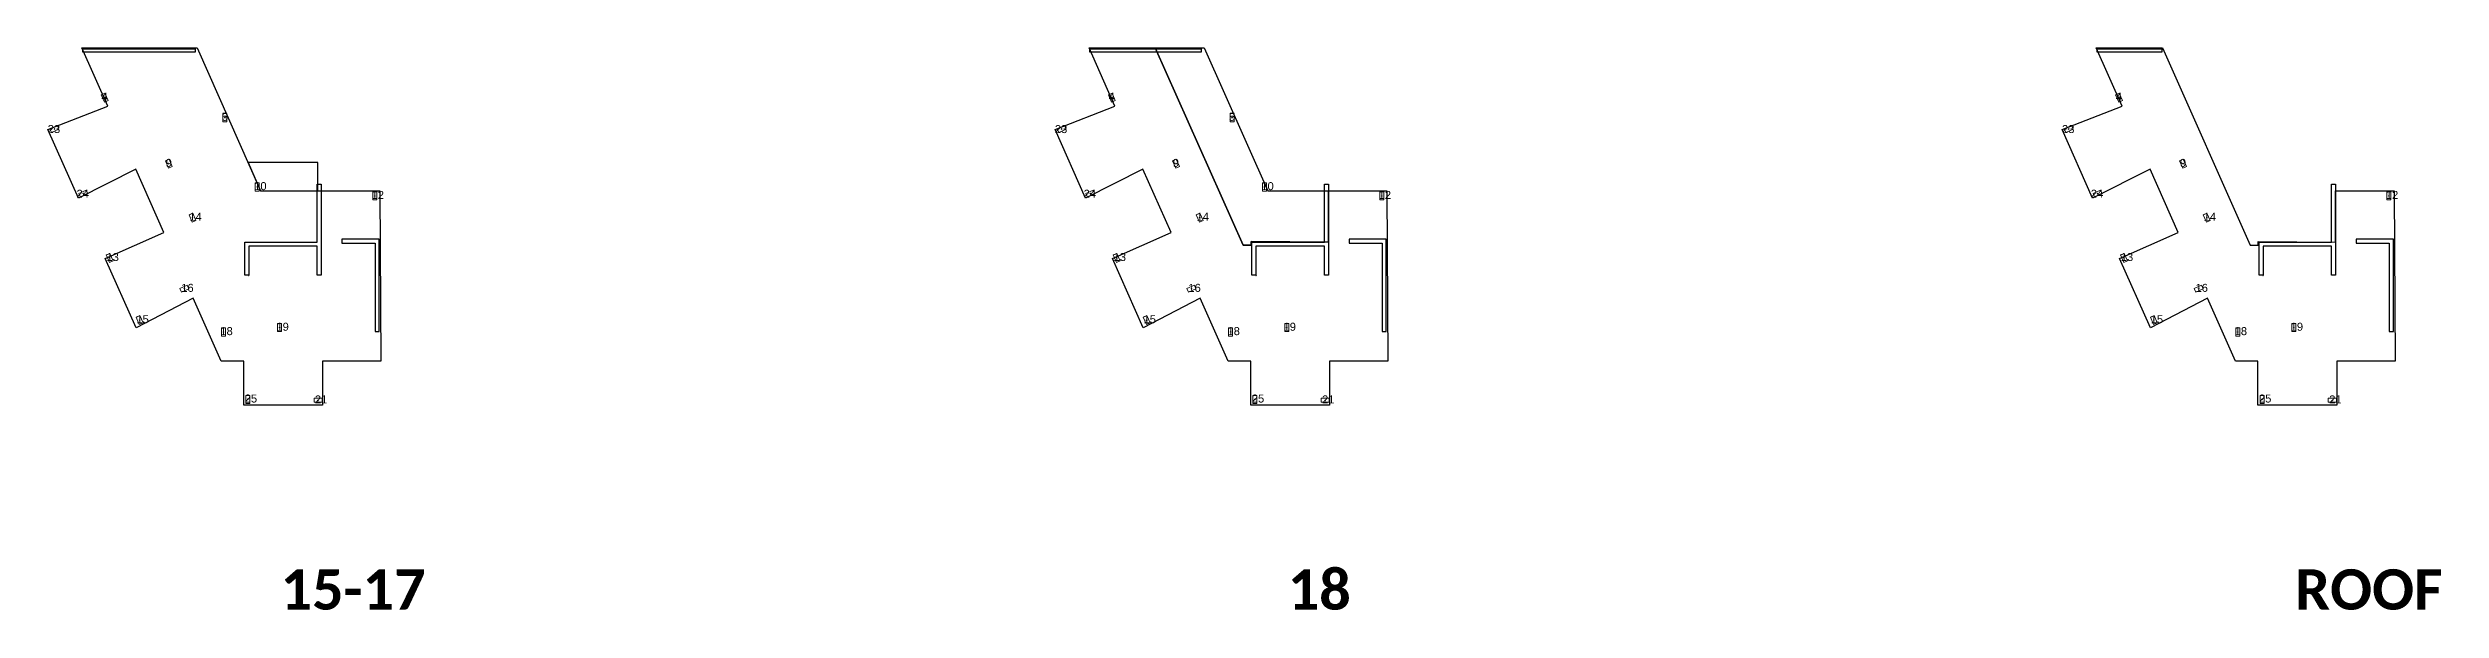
# Model space of a CAD drawing. Header units: inches. Extents: x 6018 to 43264, y -596 to 1082.
# Drawn here: x 27126 to 34255, y -596 to 1077 of the extents above; entities that cross this region are included whole.
import ezdxf

# ---------------------------------------------------------------- set-up
doc = ezdxf.new("R2010")
doc.units = ezdxf.units.IN
doc.header["$MEASUREMENT"] = 0
doc.header["$PDMODE"] = 99
doc.layers.add('COLUMN-FOOTPRINT', color=6, linetype='Continuous', lineweight=9)
for name, color, linetype in [('COLUMN-LABEL', 3, 'Continuous'), ('DATUM', 2, 'Continuous'), ('FLOOR LABELS', 1, 'Continuous'), ('SECONDARY AREA', 7, 'Continuous'), ('SHEAR-WALL', 1, 'Continuous'), ('SLAB', 5, 'Continuous')]:
    doc.layers.add(name, color=color, linetype=linetype)
doc.styles.add('Calibri_B_1', font='calibrib.ttf', dxfattribs={"height": 12})
doc.styles.get("Standard").update_dxf_attribs({"font": 'arial.ttf'})

msp = doc.modelspace()

# ---------------------------------------------------------------- linework, layer by layer
for p in [(27295.4, 929.3), (30295.4, 929.3), (33295.4, 929.3), (27653.6, 869.6), (30653.6, 869.6), (27145.9, 836), (30145.9, 836), (33145.9, 836), (27486.4, 732.4), (30486.4, 732.4), (33486.4, 732.4), (27231.6, 643.4), (27750, 663.3), (30231.6, 643.4), (30750, 663.3), (33231.6, 643.4), (27557, 572.3), (28099.7, 636.9), (30557, 572.3), (31099.7, 636.9), (33557, 572.3), (34099.7, 636.9), (27310.1, 452.3), (30310.1, 452.3), (33310.1, 452.3), (27532.7, 360.6), (30532.7, 360.6), (33532.7, 360.6), (27399.2, 267.2), (27649.3, 231.8), (27816.3, 244.9), (30399.2, 267.2), (30649.3, 231.8), (30816.3, 244.9), (33399.2, 267.2), (33649.3, 231.8), (33816.3, 244.9), (27721.8, 31.3), (27931, 28.6), (30721.8, 31.3), (30931, 28.6), (33721.8, 31.3), (33931, 28.6)]:
    msp.add_point(p)
at = {"layer": 'COLUMN-FOOTPRINT'}
for points in [[(27285.1, 937.8), (27294.8, 915.9), (27305.8, 920.8), (27296.1, 942.7)], [(30285.1, 937.8), (30294.8, 915.9), (30305.8, 920.8), (30296.1, 942.7)], [(33285.1, 937.8), (33294.8, 915.9), (33305.8, 920.8), (33296.1, 942.7)], [(27659.6, 857.6), (27659.6, 881.6), (27647.6, 881.6), (27647.6, 857.6)], [(30659.6, 857.6), (30659.6, 881.6), (30647.6, 881.6), (30647.6, 857.6)], [(27154.4, 846.3), (27132.5, 836.6), (27137.3, 825.6), (27159.3, 835.4)], [(30154.4, 846.3), (30132.5, 836.6), (30137.3, 825.6), (30159.3, 835.4)], [(33154.4, 846.3), (33132.5, 836.6), (33137.3, 825.6), (33159.3, 835.4)], [(27476.1, 740.9), (27485.8, 719), (27496.8, 723.9), (27487, 745.8)], [(30476.1, 740.9), (30485.8, 719), (30496.8, 723.9), (30487, 745.8)], [(33476.1, 740.9), (33485.8, 719), (33496.8, 723.9), (33487, 745.8)], [(27240.1, 653.8), (27218.2, 644), (27223, 633.1), (27245, 642.8)], [(27756, 651.3), (27756, 675.3), (27744, 675.3), (27744, 651.3)], [(28105.7, 624.9), (28105.7, 648.9), (28093.7, 648.9), (28093.7, 624.9)], [(30240.1, 653.8), (30218.2, 644), (30223, 633.1), (30245, 642.8)], [(30756, 651.3), (30756, 675.3), (30744, 675.3), (30744, 651.3)], [(31105.7, 624.9), (31105.7, 648.9), (31093.7, 648.9), (31093.7, 624.9)], [(33240.1, 653.8), (33218.2, 644), (33223, 633.1), (33245, 642.8)], [(34105.7, 624.9), (34105.7, 648.9), (34093.7, 648.9), (34093.7, 624.9)], [(27546.6, 580.8), (27556.4, 558.9), (27567.4, 563.7), (27557.6, 585.7)], [(30546.6, 580.8), (30556.4, 558.9), (30567.4, 563.7), (30557.6, 585.7)], [(33546.6, 580.8), (33556.4, 558.9), (33567.4, 563.7), (33557.6, 585.7)], [(27299.7, 460.9), (27309.5, 438.9), (27320.4, 443.8), (27310.7, 465.8)], [(30299.7, 460.9), (30309.5, 438.9), (30320.4, 443.8), (30310.7, 465.8)], [(33299.7, 460.9), (33309.5, 438.9), (33320.4, 443.8), (33310.7, 465.8)], [(27524.2, 350.2), (27546.1, 360), (27541.3, 371), (27519.3, 361.2)], [(30524.2, 350.2), (30546.1, 360), (30541.3, 371), (30519.3, 361.2)], [(33524.2, 350.2), (33546.1, 360), (33541.3, 371), (33519.3, 361.2)], [(27388.9, 275.7), (27398.6, 253.8), (27409.6, 258.6), (27399.8, 280.6)], [(27655.3, 219.8), (27655.3, 243.8), (27643.3, 243.8), (27643.3, 219.8)], [(27822.3, 232.9), (27822.3, 256.9), (27810.3, 256.9), (27810.3, 232.9)], [(30388.9, 275.7), (30398.6, 253.8), (30409.6, 258.6), (30399.8, 280.6)], [(30655.3, 219.8), (30655.3, 243.8), (30643.3, 243.8), (30643.3, 219.8)], [(30822.3, 232.9), (30822.3, 256.9), (30810.3, 256.9), (30810.3, 232.9)], [(33388.9, 275.7), (33398.6, 253.8), (33409.6, 258.6), (33399.8, 280.6)], [(33655.3, 219.8), (33655.3, 243.8), (33643.3, 243.8), (33643.3, 219.8)], [(33822.3, 232.9), (33822.3, 256.9), (33810.3, 256.9), (33810.3, 232.9)], [(27727.8, 19.3), (27727.8, 43.3), (27715.8, 43.3), (27715.8, 19.3)], [(27919, 22.6), (27943, 22.6), (27943, 34.6), (27919, 34.6)], [(30727.8, 19.3), (30727.8, 43.3), (30715.8, 43.3), (30715.8, 19.3)], [(30919, 22.6), (30943, 22.6), (30943, 34.6), (30919, 34.6)], [(33727.8, 19.3), (33727.8, 43.3), (33715.8, 43.3), (33715.8, 19.3)], [(33919, 22.6), (33943, 22.6), (33943, 34.6), (33919, 34.6)]]:
    msp.add_lwpolyline(points, close=True, dxfattribs=at)
at = {"layer": 'DATUM'}
for p in [(27724.7, 400.6), (30724.7, 400.6), (33724.7, 400.6)]:
    msp.add_point(p, dxfattribs=at)
at = {"layer": 'SECONDARY AREA'}
for points in [[(30424.8, 1077.1), (30570.8, 1077.1), (30760, 652.1), (30940.7, 652.1), (30940.7, 499.1), (30710.5, 501.2), (30710.5, 489.8), (30686.2, 489.8)], [(33944, 145.4), (33944, 14.1), (33709.5, 14.1), (33709.5, 145.4), (33642.2, 145.4), (33559, 332.3), (33388.9, 243.9), (33297, 450.2), (33471.9, 528.1), (33388.2, 716), (33217, 630.1), (33126.2, 834.1), (33304.7, 903.6), (33227.5, 1077.1), (33424.8, 1077.1), (33686.2, 489.8), (33710.5, 489.8), (33710.5, 501.2), (33940.7, 499.1), (33940.7, 652.1), (34114.8, 652.1), (34117.7, 145.4)], [(27930.7, 736.1), (27722.6, 736.1), (27760, 652.1), (27930.7, 652.1)]]:
    msp.add_lwpolyline(points, close=True, dxfattribs=at)
at = {"layer": 'SHEAR-WALL'}
for points in [[(27489.1, 1064.3), (27230.3, 1064.3), (27230.3, 1074.3), (27564.5, 1074.3), (27564.5, 1064.3)], [(30489.1, 1064.3), (30230.3, 1064.3), (30230.3, 1074.3), (30562, 1074.3), (30562, 1064.3)], [(33230.3, 1064.3), (33230.3, 1074.3), (33422.8, 1074.3), (33422.8, 1064.3)], [(27712.7, 400.6), (27712.7, 499.1), (27928.7, 499.1), (27928.7, 671.5), (27940.7, 671.5), (27940.7, 400.6), (27928.7, 400.6), (27928.7, 487.1), (27724.7, 487.1), (27724.7, 400.6)], [(30712.7, 400.6), (30712.7, 499.1), (30928.7, 499.1), (30928.7, 671.5), (30940.7, 671.5), (30940.7, 400.6), (30928.7, 400.6), (30928.7, 487.1), (30724.7, 487.1), (30724.7, 400.6)], [(33712.7, 400.6), (33712.7, 499.1), (33928.7, 499.1), (33928.7, 671.5), (33940.7, 671.5), (33940.7, 400.6), (33928.7, 400.6), (33928.7, 487.1), (33724.7, 487.1), (33724.7, 400.6)], [(28001.9, 507.9), (28001.9, 495.9), (28100.7, 495.9), (28100.7, 233.4), (28112.7, 233.4), (28112.7, 507.9)], [(31001.9, 507.9), (31001.9, 495.9), (31100.7, 495.9), (31100.7, 233.4), (31112.7, 233.4), (31112.7, 507.9)], [(34001.9, 507.9), (34001.9, 495.9), (34100.7, 495.9), (34100.7, 233.4), (34112.7, 233.4), (34112.7, 507.9)]]:
    msp.add_lwpolyline(points, close=True, dxfattribs=at)
at = {"layer": 'SLAB'}
for points in [[(27944, 145.4), (27944, 14.1), (27709.5, 14.1), (27709.5, 145.4), (27642.2, 145.4), (27559, 332.3), (27388.9, 243.9), (27297, 450.2), (27471.9, 528.1), (27388.2, 716), (27217, 630.1), (27126.2, 834.1), (27304.7, 903.6), (27227.5, 1077.1), (27570.8, 1077.1), (27760, 652.1), (27940.7, 652.1), (28114.8, 652.1), (28117.7, 145.4)], [(30944, 145.4), (30944, 14.1), (30709.5, 14.1), (30709.5, 145.4), (30642.2, 145.4), (30559, 332.3), (30388.9, 243.9), (30297, 450.2), (30471.9, 528.1), (30388.2, 716), (30217, 630.1), (30126.2, 834.1), (30304.7, 903.6), (30227.5, 1077.1), (30424.8, 1077.1), (30686.2, 489.8), (30710.5, 489.8), (30710.5, 501.2), (30940.7, 499.1), (30940.7, 652.1), (31114.8, 652.1), (31117.7, 145.4)]]:
    msp.add_lwpolyline(points, close=True, dxfattribs=at)

# ---------------------------------------------------------------- texts
at = {"layer": 'COLUMN-LABEL'}
for s, height, p in [('4', 23.8, (27286.1, 919.9)), ('4', 23.8, (30286.1, 919.9)), ('4', 23.8, (33286.1, 919.9)), ('5', 23.8, (27644.2, 860.2)), ('5', 23.8, (30644.2, 860.2)), ('23', 23.83, (27125.7, 823.7)), ('23', 23.83, (30125.7, 823.7)), ('23', 23.83, (33125.7, 823.7)), ('9', 23.8, (27477, 723)), ('9', 23.8, (30477, 723)), ('9', 23.8, (33477, 723)), ('24', 23.83, (27211.4, 631.2)), ('10', 23.83, (27740.7, 653.9)), ('12', 23.83, (28090.3, 627.6)), ('24', 23.83, (30211.4, 631.2)), ('10', 23.83, (30740.7, 653.9)), ('12', 23.83, (31090.3, 627.6)), ('24', 23.83, (33211.4, 631.2)), ('12', 23.83, (34090.3, 627.6)), ('14', 23.83, (27547.6, 562.9)), ('14', 23.83, (30547.6, 562.9)), ('14', 23.83, (33547.6, 562.9)), ('13', 23.83, (27300.7, 443)), ('13', 23.83, (30300.7, 443)), ('13', 23.83, (33300.7, 443)), ('16', 23.83, (27523.4, 351.2)), ('16', 23.83, (30523.4, 351.2)), ('16', 23.83, (33523.4, 351.2)), ('15', 23.83, (27389.8, 257.8)), ('18', 23.83, (27639.9, 222.4)), ('19', 23.83, (27806.9, 235.5)), ('15', 23.83, (30389.8, 257.8)), ('18', 23.83, (30639.9, 222.4)), ('19', 23.83, (30806.9, 235.5)), ('15', 23.83, (33389.8, 257.8)), ('18', 23.83, (33639.9, 222.4)), ('19', 23.83, (33806.9, 235.5)), ('25', 23.83, (27712.4, 21.9)), ('21', 23.83, (27921.6, 19.2)), ('25', 23.83, (30712.4, 21.9)), ('21', 23.83, (30921.6, 19.2)), ('25', 23.83, (33712.4, 21.9)), ('21', 23.83, (33921.6, 19.2))]:
    msp.add_text(s, height=height, dxfattribs=at).set_placement(p)
at = {"layer": 'FLOOR LABELS', "style": 'Calibri_B_1'}
for s, p in [('15-17', (27819.5, -594.3)), ('18', (30819.5, -594.3)), ('ROOF', (33820.1, -594.3))]:
    msp.add_text(s, height=120, dxfattribs=at).set_placement(p)

doc.saveas('drawing.dxf')
